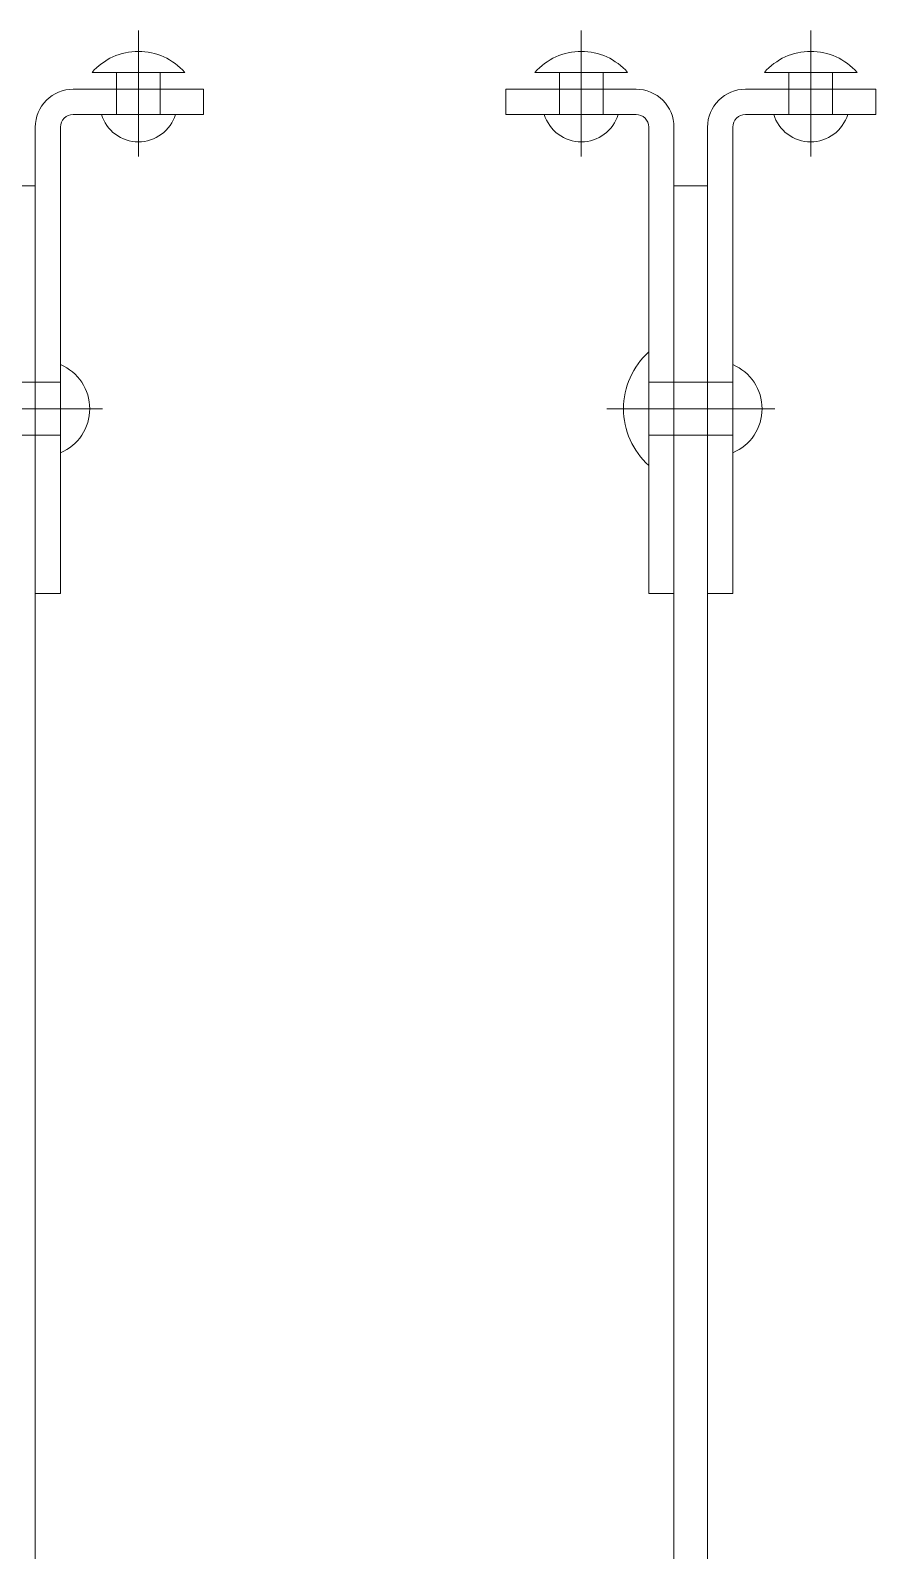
# Model space of a CAD drawing. Extents: x -1133 to 23780, y -1311 to 8245.
# Drawn here: x 7980.09 to 7990.15, y 2841.37 to 2859.45 of the extents above; entities that cross this region are included whole.
import ezdxf

# ---------------------------------------------------------------- set-up
doc = ezdxf.new("R2010")
doc.units = 0
doc.header["$MEASUREMENT"] = 0
doc.layers.get('0').update_dxf_attribs({"color": 9, "lineweight": 9})
doc.layers.add('10', color=9, linetype='Continuous', lineweight=9)

# ---------------------------------------------------------------- blocks, each defined once
blk = doc.blocks.new('audi-pencerekenar-kosebent')
for points in [[(-3.175, 27.75), (-2.875, 27.75), (-2.875, 33.3, 0.414214), (-3.325, 33.75), (-3.325, 33.75), (-4.875, 33.75), (-4.875, 33.45), (-3.325, 33.45), (-3.325, 33.45, -0.414214), (-3.175, 33.3), (-3.175, 33.3)], [(-2.175, 27.75), (-2.175, 33.3), (-2.175, 33.3, -0.414214), (-2.025, 33.45), (-2.025, 33.45), (-0.475, 33.45), (-0.475, 33.75), (-2.025, 33.75), (-2.025, 33.75, 0.414214), (-2.475, 33.3), (-2.475, 27.75)]]:
    blk.add_lwpolyline(points, format="xyb", close=True)
blk.add_lwpolyline([(-2.534, 11.364), (-2.523, 11.386), (-2.513, 11.409), (-2.504, 11.432), (-2.497, 11.455), (-2.49, 11.479), (-2.485, 11.502), (-2.48, 11.527), (-2.477, 11.551), (-2.476, 11.575), (-2.475, 11.6), (-2.475, 15.5), (-2.475, 32.6), (-2.875, 32.6), (-2.875, 15.5)])
for points in [[(-3.978, 34.45, -10), (-3.978, 32.95, -10)], [(-1.248, 34.45, -10), (-1.248, 32.95, -10)], [(-4.529, 33.95, -10), (-4.502, 33.979, -10), (-4.474, 34.006, -10), (-4.445, 34.031, -10), (-4.414, 34.056, -10), (-4.383, 34.078, -10), (-4.35, 34.099, -10), (-4.315, 34.118, -10), (-4.28, 34.135, -10), (-4.244, 34.15, -10), (-4.208, 34.163, -10), (-4.17, 34.174, -10), (-4.133, 34.183, -10), (-4.094, 34.191, -10), (-4.056, 34.196, -10), (-4.017, 34.199, -10), (-3.978, 34.2, -10), (-3.939, 34.199, -10), (-3.9, 34.196, -10), (-3.861, 34.191, -10), (-3.823, 34.183, -10), (-3.785, 34.174, -10), (-3.748, 34.163, -10), (-3.711, 34.15, -10), (-3.675, 34.135, -10), (-3.64, 34.118, -10), (-3.606, 34.099, -10), (-3.573, 34.078, -10), (-3.541, 34.056, -10), (-3.511, 34.031, -10), (-3.481, 34.006, -10), (-3.453, 33.979, -10), (-3.427, 33.95, -10)], [(-0.697, 33.95, -10), (-0.724, 33.979, -10), (-0.752, 34.006, -10), (-0.781, 34.031, -10), (-0.812, 34.056, -10), (-0.843, 34.078, -10), (-0.877, 34.099, -10), (-0.911, 34.118, -10), (-0.946, 34.135, -10), (-0.982, 34.15, -10), (-1.018, 34.163, -10), (-1.056, 34.174, -10), (-1.093, 34.183, -10), (-1.132, 34.191, -10), (-1.17, 34.196, -10), (-1.209, 34.199, -10), (-1.248, 34.2, -10), (-1.287, 34.199, -10), (-1.326, 34.196, -10), (-1.365, 34.191, -10), (-1.403, 34.183, -10), (-1.441, 34.174, -10), (-1.478, 34.163, -10), (-1.515, 34.15, -10), (-1.551, 34.135, -10), (-1.586, 34.118, -10), (-1.62, 34.099, -10), (-1.653, 34.078, -10), (-1.685, 34.056, -10), (-1.715, 34.031, -10), (-1.745, 34.006, -10), (-1.773, 33.979, -10), (-1.799, 33.95, -10)], [(-3.978, 33.95, -10), (-4.529, 33.95, -10)], [(-4.238, 33.95, -10), (-4.238, 33.45, -10)], [(-3.978, 33.95, -10), (-3.427, 33.95, -10)], [(-3.718, 33.95, -10), (-3.718, 33.45, -10)], [(-1.248, 33.95, -10), (-1.799, 33.95, -10)], [(-1.508, 33.95, -10), (-1.508, 33.45, -10)], [(-1.248, 33.95, -10), (-0.697, 33.95, -10)], [(-0.988, 33.95, -10), (-0.988, 33.45, -10)], [(-3.978, 33.45, -10), (-4.418, 33.45, -10)], [(-3.538, 33.45, -10), (-3.55, 33.415, -10), (-3.565, 33.382, -10), (-3.582, 33.35, -10), (-3.602, 33.319, -10), (-3.624, 33.29, -10), (-3.649, 33.263, -10), (-3.676, 33.237, -10), (-3.704, 33.214, -10), (-3.734, 33.194, -10), (-3.766, 33.176, -10), (-3.799, 33.16, -10), (-3.834, 33.147, -10), (-3.869, 33.137, -10), (-3.905, 33.13, -10), (-3.941, 33.126, -10), (-3.978, 33.124, -10), (-4.014, 33.126, -10), (-4.051, 33.13, -10), (-4.087, 33.137, -10), (-4.122, 33.147, -10), (-4.156, 33.16, -10), (-4.189, 33.176, -10), (-4.221, 33.194, -10), (-4.252, 33.214, -10), (-4.28, 33.237, -10), (-4.307, 33.263, -10), (-4.331, 33.29, -10), (-4.354, 33.319, -10), (-4.374, 33.35, -10), (-4.391, 33.382, -10), (-4.406, 33.415, -10), (-4.418, 33.45, -10)], [(-3.978, 33.45, -10), (-4.238, 33.45, -10)], [(-4.238, 33.45, -10), (-3.978, 33.45, -10)], [(-3.978, 33.45, -10), (-3.538, 33.45, -10)], [(-3.978, 33.45, -10), (-3.718, 33.45, -10)], [(-3.718, 33.45, -10), (-3.978, 33.45, -10)], [(-1.248, 33.45, -10), (-1.688, 33.45, -10)], [(-1.688, 33.45, -10), (-1.676, 33.415, -10), (-1.661, 33.382, -10), (-1.644, 33.35, -10), (-1.624, 33.319, -10), (-1.602, 33.29, -10), (-1.577, 33.263, -10), (-1.551, 33.237, -10), (-1.522, 33.214, -10), (-1.492, 33.194, -10), (-1.46, 33.176, -10), (-1.427, 33.16, -10), (-1.392, 33.147, -10), (-1.357, 33.137, -10), (-1.321, 33.13, -10), (-1.285, 33.126, -10), (-1.248, 33.124, -10), (-1.212, 33.126, -10), (-1.175, 33.13, -10), (-1.139, 33.137, -10), (-1.104, 33.147, -10), (-1.07, 33.16, -10), (-1.037, 33.176, -10), (-1.005, 33.194, -10), (-0.974, 33.214, -10), (-0.946, 33.237, -10), (-0.919, 33.263, -10), (-0.895, 33.29, -10), (-0.872, 33.319, -10), (-0.852, 33.35, -10), (-0.835, 33.382, -10), (-0.82, 33.415, -10), (-0.808, 33.45, -10)], [(-1.248, 33.45, -10), (-1.508, 33.45, -10)], [(-1.508, 33.45, -10), (-1.248, 33.45, -10)], [(-1.248, 33.45, -10), (-0.988, 33.45, -10)], [(-1.248, 33.45, -10), (-0.808, 33.45, -10)], [(-0.988, 33.45, -10), (-1.248, 33.45, -10)], [(-3.175, 30.625, -10), (-3.209, 30.592, -10), (-3.242, 30.558, -10), (-3.273, 30.522, -10), (-3.302, 30.484, -10), (-3.329, 30.445, -10), (-3.354, 30.404, -10), (-3.376, 30.362, -10), (-3.397, 30.319, -10), (-3.415, 30.275, -10), (-3.431, 30.231, -10), (-3.444, 30.185, -10), (-3.455, 30.139, -10), (-3.464, 30.092, -10), (-3.47, 30.045, -10), (-3.474, 29.998, -10), (-3.475, 29.95, -10), (-3.474, 29.902, -10), (-3.47, 29.855, -10), (-3.464, 29.808, -10), (-3.455, 29.761, -10), (-3.444, 29.715, -10), (-3.431, 29.669, -10), (-3.415, 29.625, -10), (-3.397, 29.581, -10), (-3.376, 29.538, -10), (-3.354, 29.496, -10), (-3.329, 29.455, -10), (-3.302, 29.416, -10), (-3.273, 29.378, -10), (-3.242, 29.342, -10), (-3.209, 29.308, -10), (-3.175, 29.275, -10)], [(-3.175, 29.95, -10), (-3.175, 30.625, -10)], [(-2.175, 29.95, -10), (-2.175, 30.475, -10)], [(-2.175, 29.425, -10), (-2.137, 29.443, -10), (-2.101, 29.463, -10), (-2.066, 29.486, -10), (-2.033, 29.511, -10), (-2.002, 29.539, -10), (-1.973, 29.569, -10), (-1.946, 29.601, -10), (-1.922, 29.635, -10), (-1.9, 29.671, -10), (-1.881, 29.708, -10), (-1.865, 29.746, -10), (-1.851, 29.786, -10), (-1.841, 29.826, -10), (-1.833, 29.867, -10), (-1.829, 29.908, -10), (-1.827, 29.95, -10), (-1.829, 29.992, -10), (-1.833, 30.033, -10), (-1.841, 30.074, -10), (-1.851, 30.114, -10), (-1.865, 30.154, -10), (-1.881, 30.192, -10), (-1.9, 30.229, -10), (-1.922, 30.265, -10), (-1.946, 30.299, -10), (-1.973, 30.331, -10), (-2.002, 30.361, -10), (-2.033, 30.389, -10), (-2.066, 30.414, -10), (-2.101, 30.437, -10), (-2.137, 30.457, -10), (-2.175, 30.475, -10)], [(-3.175, 30.265, -10), (-2.175, 30.265, -10)], [(-2.175, 29.95, -10), (-2.175, 30.265, -10)], [(-2.175, 30.265, -10), (-2.175, 29.95, -10)], [(-1.675, 29.95, -10), (-3.675, 29.95, -10)], [(-3.175, 29.95, -10), (-3.175, 29.275, -10)], [(-2.175, 29.95, -10), (-2.175, 29.425, -10)], [(-2.175, 29.95, -10), (-2.175, 29.635, -10)], [(-2.175, 29.635, -10), (-2.175, 29.95, -10)], [(-3.175, 29.635, -10), (-2.175, 29.635, -10)]]:
    blk.add_polyline3d(points)
blk = doc.blocks.new('fsdfsfsfsfd')
at = {"layer": '10', "rotation": 270}
blk.add_blockref('audi-pencerekenar-kosebent', (52613.75, -74475.47), dxfattribs=at)

msp = doc.modelspace()

# ---------------------------------------------------------------- block references
at = {"rotation": 90}
for p in [(-66492.847, -49788.75), (-66484.847, -49788.75)]:
    msp.add_blockref('fsdfsfsfsfd', p, dxfattribs=at)

doc.saveas('drawing.dxf')
